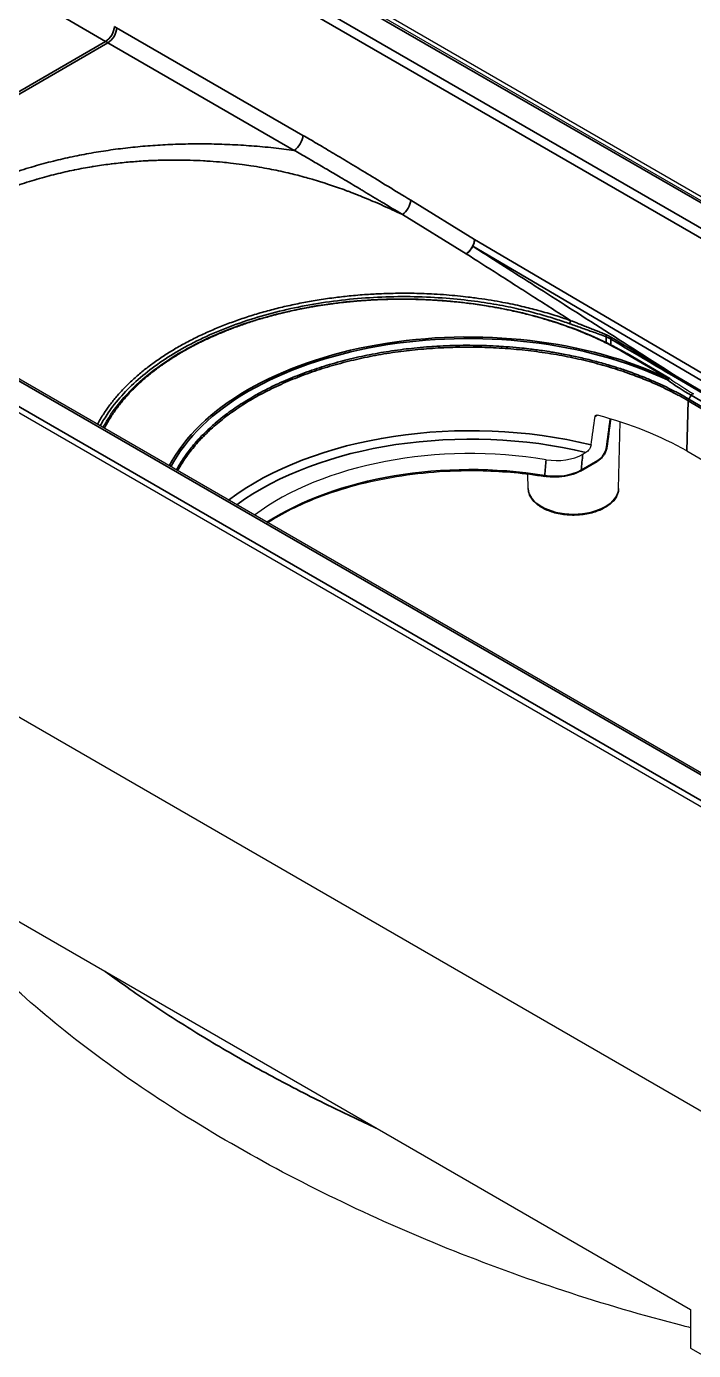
# Model space of a CAD drawing. Header units: millimetres. Extents: x 101 to 3000, y 150 to 4305.
# Drawn here: x 1763.4 to 1803.8, y 1251.6 to 1331.7 of the extents above; entities that cross this region are included whole.
import ezdxf

# ---------------------------------------------------------------- set-up
doc = ezdxf.new("R2010")
doc.units = ezdxf.units.MM
doc.header["$LTSCALE"] = 15
doc.layers.add('_Sichtbarkanten', color=7, linetype='Continuous', lineweight=25)
doc.layers.add('Sichtbar schmal (ISO)', color=7, linetype='Continuous', lineweight=35)

msp = doc.modelspace()

# ---------------------------------------------------------------- linework, layer by layer
at = {"layer": '_Sichtbarkanten'}
for p, q in [((1611.353, 1432.486), (2033.505, 1188.756)), ((1612.041, 1432.355), (2033.123, 1189.243)), ((1536.044, 1420.934), (2013.342, 1145.366)), ((2003.532, 1171.462), (1581.399, 1415.181)), ((2001.144, 1170.78), (1580.062, 1413.892)), ((1802.342, 1310.372), (1799.774, 1311.88)), ((1799.248, 1303.719), (1799.335, 1307.754)), ((1797.266, 1305.902), (1797.083, 1305.796)), ((1803.367, 1305.991), (1817.527, 1297.816)), ((1796.952, 1304.776), (1797.959, 1305.358)), ((1793.784, 1303.719), (1793.765, 1304.595)), ((1745.79, 1287.467), (1803.596, 1254.093)), ((1803.596, 1254.093), (1803.596, 1251.766)), ((1803.596, 1251.766), (1821.362, 1241.509))]:
    msp.add_line(p, q, dxfattribs=at)
msp.add_arc((1802.266, 1310.243), 0.15, 54.93879, 59.56887, dxfattribs=at)
for centre, major_axis, ratio, start_param, end_param in [((742.543, 777.604), (845.11, 1245.788), 0.524834, 5.465776, 5.467197), ((1790.311, 1298.453), (18.464, 0), 0.57735, 0.785398, 1.142974), ((1790.311, 1296.31), (-16.5, 0), 0.57735, 4.432819, 5.627663), ((1795.482, 1306.716), (-2.258, 0.007), 0.575912, 1.295411, 2.360834)]:
    msp.add_ellipse(centre, major_axis=major_axis, ratio=ratio, start_param=start_param, end_param=end_param, dxfattribs=at)
for points, knots in [([(1768.07, 1307.406), (1768.139, 1307.537), (1768.212, 1307.668), (1768.951, 1308.907), (1769.927, 1309.963), (1772.376, 1311.827), (1773.887, 1312.656), (1777.241, 1313.976), (1779.128, 1314.482), (1783.032, 1315.113), (1785.097, 1315.245), (1789.147, 1315.123), (1791.182, 1314.869), (1794.971, 1314.01), (1796.772, 1313.395), (1798.842, 1312.401), (1799.32, 1312.147), (1799.774, 1311.88)], [0.719826, 0.719826, 0.719826, 0.719826, 0.813029, 0.813029, 1.614012, 1.614012, 2.424949, 2.424949, 3.237611, 3.237611, 4.04865, 4.04865, 4.859026, 4.859026, 5.669679, 5.669679, 5.925894, 5.925894, 5.925894, 5.925894]), ([(1797.823, 1308.077), (1797.824, 1308.089), (1797.828, 1308.1), (1797.842, 1308.124), (1797.853, 1308.135), (1797.879, 1308.15), (1797.896, 1308.156), (1797.932, 1308.16), (1797.952, 1308.158), (1797.971, 1308.153), (1797.971, 1308.153), (1797.972, 1308.153)], [0.00197055, 0.00197055, 0.00197055, 0.00197055, 0.0076791, 0.0076791, 0.0153582, 0.0153582, 0.02333262, 0.02333262, 0.03130704, 0.03130704, 0.03156747, 0.03156747, 0.03156747, 0.03156747]), ([(1797.583, 1306.355), (1797.578, 1306.32), (1797.567, 1306.279), (1797.535, 1306.2), (1797.508, 1306.15), (1797.453, 1306.069), (1797.415, 1306.023), (1797.346, 1305.956), (1797.302, 1305.923), (1797.266, 1305.902)], [-0.30703041, -0.30703041, -0.30703041, -0.30703041, -0.29054459, -0.29054459, -0.27133575, -0.27133575, -0.25125977, -0.25125977, -0.23076191, -0.23076191, -0.23076191, -0.23076191]), ([(1798.537, 1306.19), (1798.528, 1306.118), (1798.506, 1306.043), (1798.447, 1305.897), (1798.408, 1305.825), (1798.32, 1305.688), (1798.268, 1305.622), (1798.156, 1305.503), (1798.094, 1305.448), (1798.007, 1305.387), (1797.983, 1305.371), (1797.959, 1305.358)], [0, 0, 0, 0, 0.0332534, 0.0332534, 0.065591, 0.065591, 0.0984492, 0.0984492, 0.132874, 0.132874, 0.1457256, 0.1457256, 0.1457256, 0.1457256]), ([(1778.025, 1301.658), (1778.922, 1302.231), (1779.941, 1302.741), (1782.511, 1303.74), (1784.128, 1304.173), (1787.518, 1304.723), (1789.291, 1304.841), (1792.317, 1304.763), (1793.576, 1304.646), (1794.794, 1304.449)], [6.232826, 6.232826, 6.232826, 6.232826, 6.475912, 6.475912, 6.794462, 6.794462, 7.113268, 7.113268, 7.342355, 7.342355, 7.342355, 7.342355]), ([(1796.952, 1304.776), (1796.774, 1304.673), (1796.565, 1304.588), (1796.123, 1304.466), (1795.884, 1304.426), (1795.406, 1304.394), (1795.161, 1304.401), (1794.882, 1304.435), (1794.838, 1304.442), (1794.794, 1304.449)], [0, 0, 0, 0, 0.0985951, 0.0985951, 0.1950882, 0.1950882, 0.29103, 0.29103, 0.3090772, 0.3090772, 0.3090772, 0.3090772]), ([(1799.248, 1303.719), (1799.245, 1303.551), (1799.198, 1303.383), (1799.025, 1303.061), (1798.893, 1302.908), (1798.555, 1302.628), (1798.344, 1302.503), (1797.866, 1302.3), (1797.599, 1302.222), (1797.04, 1302.121), (1796.748, 1302.097), (1796.166, 1302.104), (1795.876, 1302.136), (1795.326, 1302.251), (1795.066, 1302.336), (1794.602, 1302.551), (1794.398, 1302.682), (1794.07, 1302.982), (1793.945, 1303.15), (1793.816, 1303.456), (1793.787, 1303.587), (1793.784, 1303.719)], [2.368537, 2.368537, 2.368537, 2.368537, 2.65779, 2.65779, 2.965652, 2.965652, 3.292478, 3.292478, 3.621661, 3.621661, 3.949316, 3.949316, 4.276354, 4.276354, 4.604191, 4.604191, 4.933501, 4.933501, 5.258891, 5.258891, 5.485444, 5.485444, 5.485444, 5.485444]), ([(1803.596, 1252.992), (1803.449, 1253.029), (1803.303, 1253.066), (1803.156, 1253.104), (1798.307, 1254.354), (1793.498, 1255.934), (1788.891, 1257.792), (1784.285, 1259.649), (1779.883, 1261.783), (1775.833, 1264.121), (1771.784, 1266.459), (1768.088, 1269), (1764.871, 1271.66), (1761.654, 1274.319), (1758.917, 1277.096), (1756.752, 1279.895), (1756.205, 1280.604), (1755.694, 1281.313), (1755.22, 1282.023)], [0.0950371, 0.0950371, 0.0950371, 0.0950371, 0.1010675, 0.1010675, 0.1010675, 0.3005338, 0.3005338, 0.3005338, 0.5, 0.5, 0.5, 0.6994662, 0.6994662, 0.6994662, 0.8989325, 0.8989325, 0.8989325, 0.9493881, 0.9493881, 0.9493881, 0.9493881])]:
    msp.add_open_spline(points, degree=3, knots=knots, dxfattribs=at)
for points in [[(1770.2, 1310.315), (1770.203, 1310.317), (1770.205, 1310.319), (1770.208, 1310.321)], [(1802.352, 1310.365), (1802.826, 1310.033), (1803.302, 1309.725), (1803.778, 1309.446)], [(1798.777, 1307.927), (1798.697, 1307.348), (1798.617, 1306.769), (1798.537, 1306.19)]]:
    msp.add_open_spline(points, degree=3, dxfattribs=at)
at = {"layer": 'Sichtbar schmal (ISO)'}
for p, q in [((2033.318, 1188.737), (1611.165, 1432.467)), ((2031.708, 1187.518), (1609.575, 1431.237)), ((1609.84, 1431.691), (2031.974, 1187.972)), ((1768.225, 1330.747), (1609.042, 1423.631)), ((2003.345, 1171.443), (1581.211, 1415.162)), ((1579.867, 1414.397), (2002.019, 1170.667)), ((1780.156, 1325.072), (1768.895, 1331.574)), ((1747.934, 1319.031), (1768.225, 1330.747)), ((1748.073, 1318.951), (1768.364, 1330.666)), ((1779.626, 1324.164), (1768.364, 1330.666)), ((1790.534, 1318.775), (1786.677, 1321.147)), ((1790.037, 1317.909), (1786.18, 1320.281)), ((1820.417, 1300.734), (1790.429, 1318.368)), ((1820.518, 1301.142), (1790.534, 1318.775)), ((1798.494, 1312.892), (1798.489, 1312.569)), ((1798.775, 1312.755), (1798.771, 1312.429)), ((1802.266, 1310.365), (1799.699, 1311.873)), ((1820.172, 1300.167), (1803.049, 1310.223)), ((1820.193, 1300.249), (1803.07, 1310.304)), ((1803.367, 1305.991), (1803.458, 1309.027)), ((1819.735, 1299.459), (1803.458, 1309.027)), ((1803.629, 1309.362), (1803.49, 1309.129)), ((1819.768, 1299.562), (1803.49, 1309.129)), ((1819.91, 1299.803), (1803.629, 1309.362)), ((1797.959, 1308.156), (1797.823, 1308.077)), ((1796.983, 1304.835), (1797.99, 1305.416))]:
    msp.add_line(p, q, dxfattribs=at)
for centre, major_axis, ratio, start_param, end_param in [((1768.228, 1331.357), (0.378, 0.648), 0.574372, 3.929636, 5.482984), ((1768.364, 1331.278), (0.375, 0.65), 0.57735, 3.926992, 5.480334), ((1769.406, 1365.203), (-17.733, 35.684), 0.585277, 2.413998, 2.418965), ((1768.364, 1361.285), (-18.75, 32.476), 0.57735, 2.350959, 2.356194), ((1779.626, 1324.776), (0.375, 0.65), 0.57735, 3.926991, 5.480334), ((1786.146, 1320.852), (0.393, 0.639), 0.55888, 4.038057, 5.496129), ((1790.003, 1318.479), (0.393, 0.639), 0.55888, 4.037901, 5.496128), ((1790.003, 1318.479), (-0.404, -0.632), 0.567889, 0.905698, 1.752685), ((1790.003, 1318.479), (0.38, 0.646), 0.572153, 4.873491, 5.484932), ((1790.31, 1301.793), (19.042, -0.145), 0.582366, 0.896391, 2.852787), ((1786.309, 1303.564), (-20.034, 0.152), 0.582329, 5.215995, 5.216644), ((1796.367, 1313.754), (-0.051, -0.141), 0.416896, 3.928616, 5.390149), ((1790.309, 1301.759), (18.938, -0.145), 0.58238, 0.896378, 2.853201), ((1798.588, 1312.957), (-0.055, -0.14), 0.555153, 4.561937, 5.39987), ((1798.881, 1312.814), (-0.077, -0.129), 0.567728, 4.694265, 5.48847), ((1783.742, 1322.388), (-25.41, 15.556), 0.015382, 2.213229, 2.443185), ((1780.76, 1324.406), (-28.612, 17.679), 0.012912, 2.261379, 2.473002), ((1799.698, 1311.751), (0.076, 0.129), 0.57229, 0.000001, 0.789724), ((1802.266, 1310.243), (0.086, 0.123), 0.509929, 6.283147, 7.878789), ((1802.266, 1310.243), (0.064, 0.136), 0.507599, 0.742201, 1.509682), ((1801.256, 1329.338), (11.116, -21.141), 0.487829, 5.522704, 5.617498), ((1802.266, 1310.243), (0.076, 0.129), 0.57229, 0, 0.789725), ((1803.155, 1310.282), (-0.076, -0.129), 0.572217, 4.873156, 5.484595), ((1803.702, 1309.317), (0.076, 0.129), 0.572499, 6.283135, 7.840696), ((1786.31, 1303.561), (19.697, -0.15), 0.582366, 2.62738, 2.627601), ((1803.563, 1309.084), (0.075, 0.13), 0.573981, 1.554727, 2.322739), ((1790.311, 1296.605), (-18.385, 0), 0.57735, 4.305735, 5.634125), ((629.495, 718.183), (936.144, 1379.984), 0.524834, 5.467451, 5.468792), ((1790.311, 1296.31), (-18.01, 0), 0.57735, 4.315929, 5.616717), ((1790.311, 1295.328), (16.521, 0), 0.57735, 1.297024, 2.412778), ((153.675, 473.72), (1305.45, 1820.296), 0.553427, 5.528311, 5.528849), ((371.071, 524.982), (1135.402, 1673.712), 0.524834, 5.50886, 5.509462), ((1797.884, 1305.487), (0.075, -0.13), 0.57735, 0, 0.698132), ((1798.039, 1305.894), (-0.381, -0.511), 0.506793, 0.86671, 2.397666), ((1798.389, 1306.21), (0.149, -0.021), 0.583356, 5.580624, 6.283185), ((1795.383, 1305.765), (-2.257, 0.021), 0.578336, 1.304747, 2.364279), ((1796.877, 1304.906), (0.075, -0.13), 0.57735, 6.28318, 6.981317), ((1794.818, 1304.597), (-0.024, -0.148), 0.220752, 5.363323, 6.283187), ((1796.516, 1303.739), (2.733, 0), 0.57735, 3.153936, 6.270842)]:
    msp.add_ellipse(centre, major_axis=major_axis, ratio=ratio, start_param=start_param, end_param=end_param, dxfattribs=at)
for points in [[(1786.677, 1321.147), (1786.197, 1321.442), (1785.281, 1322.004), (1784.037, 1322.763), (1782.914, 1323.443), (1781.897, 1324.052), (1780.979, 1324.594), (1780.421, 1324.919), (1780.156, 1325.072)], [(1803.07, 1310.304), (1801.293, 1311.437), (1797.989, 1313.545), (1793.879, 1316.167), (1791.507, 1317.681), (1790.429, 1318.368)]]:
    msp.add_open_spline(points, degree=3, dxfattribs=at)
for points, knots in [([(1753.216, 1315.982), (1753.314, 1316.157), (1753.569, 1316.582), (1754.088, 1317.312), (1754.855, 1318.198), (1755.841, 1319.129), (1757.027, 1320.046), (1758.356, 1320.895), (1759.757, 1321.638), (1761.155, 1322.26), (1762.496, 1322.763), (1763.751, 1323.165), (1764.932, 1323.489), (1766.073, 1323.756), (1767.216, 1323.982), (1768.383, 1324.172), (1769.573, 1324.325), (1770.774, 1324.439), (1771.984, 1324.516), (1773.21, 1324.556), (1774.462, 1324.558), (1775.74, 1324.521), (1777.047, 1324.442), (1778.394, 1324.319), (1779.221, 1324.218), (1779.626, 1324.164)], [0.311186, 0.311186, 0.311186, 0.311186, 0.3333333, 0.3636364, 0.3939394, 0.4242424, 0.4545455, 0.4848485, 0.5151515, 0.5454545, 0.5757576, 0.6060606, 0.6363636, 0.6666667, 0.6969697, 0.7272727, 0.7575758, 0.7878788, 0.8181818, 0.8484848, 0.8787879, 0.9090909, 0.9393939, 0.969697, 1, 1, 1, 1]), ([(1786.18, 1320.281), (1785.734, 1320.552), (1785.307, 1320.81), (1784.898, 1321.057), (1784.865, 1321.077), (1784.831, 1321.097), (1784.798, 1321.117), (1784.429, 1321.34), (1784.075, 1321.553), (1783.735, 1321.756), (1783.672, 1321.795), (1783.608, 1321.833), (1783.545, 1321.87), (1783.246, 1322.049), (1782.958, 1322.221), (1782.681, 1322.386), (1782.591, 1322.439), (1782.502, 1322.492), (1782.414, 1322.544), (1782.145, 1322.704), (1781.886, 1322.856), (1781.636, 1323.002), (1781.553, 1323.051), (1781.471, 1323.099), (1781.391, 1323.147), (1781.115, 1323.307), (1780.852, 1323.46), (1780.599, 1323.607), (1780.554, 1323.633), (1780.51, 1323.658), (1780.465, 1323.684), (1780.171, 1323.853), (1779.891, 1324.014), (1779.626, 1324.164)], [0, 0, 0, 0, 0.1540501, 0.1540501, 0.1540501, 0.1666667, 0.1666667, 0.1666667, 0.3069509, 0.3069509, 0.3069509, 0.3333333, 0.3333333, 0.3333333, 0.4590457, 0.4590457, 0.4590457, 0.5, 0.5, 0.5, 0.6250424, 0.6250424, 0.6250424, 0.6666667, 0.6666667, 0.6666667, 0.8081362, 0.8081362, 0.8081362, 0.8333333, 0.8333333, 0.8333333, 1, 1, 1, 1]), ([(1754.321, 1315.344), (1754.337, 1315.38), (1754.353, 1315.417), (1754.37, 1315.454), (1754.424, 1315.574), (1754.482, 1315.697), (1754.547, 1315.822), (1754.6, 1315.926), (1754.657, 1316.031), (1754.719, 1316.139), (1754.799, 1316.279), (1754.887, 1316.423), (1754.985, 1316.572), (1755.053, 1316.676), (1755.126, 1316.782), (1755.203, 1316.89), (1755.323, 1317.056), (1755.455, 1317.228), (1755.6, 1317.404), (1755.684, 1317.505), (1755.773, 1317.609), (1755.867, 1317.713), (1756.04, 1317.906), (1756.229, 1318.103), (1756.434, 1318.301), (1756.531, 1318.394), (1756.631, 1318.488), (1756.734, 1318.581), (1756.969, 1318.793), (1757.221, 1319.004), (1757.488, 1319.211), (1757.589, 1319.289), (1757.692, 1319.367), (1757.797, 1319.444), (1758.091, 1319.66), (1758.402, 1319.871), (1758.722, 1320.072), (1758.817, 1320.132), (1758.912, 1320.191), (1759.009, 1320.249), (1759.354, 1320.457), (1759.708, 1320.653), (1760.065, 1320.838), (1760.145, 1320.879), (1760.225, 1320.919), (1760.306, 1320.959), (1760.684, 1321.148), (1761.064, 1321.322), (1761.439, 1321.481), (1761.499, 1321.507), (1761.559, 1321.532), (1761.619, 1321.557), (1762.013, 1321.72), (1762.4, 1321.868), (1762.777, 1322.001), (1762.816, 1322.015), (1762.854, 1322.028), (1762.892, 1322.041), (1763.286, 1322.178), (1763.668, 1322.3), (1764.039, 1322.409), (1764.057, 1322.415), (1764.076, 1322.42), (1764.095, 1322.426), (1764.481, 1322.539), (1764.856, 1322.639), (1765.223, 1322.729), (1765.593, 1322.82), (1765.955, 1322.9), (1766.316, 1322.974), (1766.33, 1322.977), (1766.344, 1322.98), (1766.359, 1322.983), (1766.704, 1323.053), (1767.048, 1323.116), (1767.395, 1323.173), (1767.426, 1323.178), (1767.456, 1323.183), (1767.487, 1323.188), (1767.818, 1323.241), (1768.152, 1323.29), (1768.489, 1323.333), (1768.537, 1323.339), (1768.585, 1323.345), (1768.633, 1323.351), (1768.954, 1323.39), (1769.277, 1323.424), (1769.601, 1323.454), (1769.667, 1323.46), (1769.733, 1323.465), (1769.799, 1323.471), (1770.106, 1323.497), (1770.415, 1323.518), (1770.724, 1323.535), (1770.807, 1323.539), (1770.89, 1323.544), (1770.973, 1323.547), (1771.265, 1323.561), (1771.558, 1323.57), (1771.851, 1323.576), (1771.951, 1323.577), (1772.052, 1323.579), (1772.152, 1323.58), (1772.43, 1323.582), (1772.708, 1323.581), (1772.987, 1323.575), (1773.106, 1323.573), (1773.224, 1323.57), (1773.343, 1323.567), (1773.606, 1323.559), (1773.871, 1323.548), (1774.138, 1323.533), (1774.275, 1323.525), (1774.413, 1323.517), (1774.551, 1323.507), (1774.801, 1323.49), (1775.052, 1323.469), (1775.304, 1323.445), (1775.461, 1323.431), (1775.618, 1323.415), (1775.776, 1323.397), (1776.012, 1323.371), (1776.249, 1323.342), (1776.488, 1323.31), (1776.663, 1323.286), (1776.839, 1323.261), (1777.015, 1323.234), (1777.238, 1323.2), (1777.461, 1323.163), (1777.682, 1323.124), (1777.877, 1323.09), (1778.07, 1323.053), (1778.259, 1323.016), (1778.453, 1322.977), (1778.644, 1322.938), (1778.828, 1322.897), (1779.024, 1322.854), (1779.213, 1322.811), (1779.395, 1322.767), (1779.55, 1322.73), (1779.698, 1322.693), (1779.842, 1322.655), (1780.024, 1322.609), (1780.198, 1322.562), (1780.365, 1322.515), (1780.487, 1322.482), (1780.605, 1322.448), (1780.72, 1322.414), (1780.892, 1322.364), (1781.059, 1322.314), (1781.222, 1322.263), (1781.32, 1322.233), (1781.416, 1322.202), (1781.512, 1322.172), (1781.681, 1322.117), (1781.848, 1322.062), (1782.01, 1322.006), (1782.091, 1321.979), (1782.17, 1321.951), (1782.249, 1321.924), (1782.419, 1321.864), (1782.587, 1321.804), (1782.751, 1321.743), (1782.817, 1321.719), (1782.882, 1321.695), (1782.946, 1321.671), (1783.119, 1321.606), (1783.289, 1321.54), (1783.458, 1321.474), (1783.511, 1321.453), (1783.564, 1321.432), (1783.616, 1321.411), (1783.794, 1321.34), (1783.969, 1321.268), (1784.144, 1321.195), (1784.186, 1321.177), (1784.229, 1321.159), (1784.271, 1321.141), (1784.455, 1321.064), (1784.639, 1320.985), (1784.821, 1320.905), (1784.853, 1320.891), (1784.884, 1320.877), (1784.916, 1320.863), (1785.108, 1320.778), (1785.297, 1320.693), (1785.486, 1320.606), (1785.508, 1320.596), (1785.529, 1320.586), (1785.551, 1320.576), (1785.749, 1320.485), (1785.947, 1320.392), (1786.144, 1320.298), (1786.156, 1320.293), (1786.168, 1320.287), (1786.18, 1320.281)], [0.362181, 0.362181, 0.362181, 0.362181, 0.3653846, 0.3653846, 0.3653846, 0.3759015, 0.3759015, 0.3759015, 0.3846154, 0.3846154, 0.3846154, 0.3959323, 0.3959323, 0.3959323, 0.4038462, 0.4038462, 0.4038462, 0.4160173, 0.4160173, 0.4160173, 0.4230769, 0.4230769, 0.4230769, 0.4361428, 0.4361428, 0.4361428, 0.4423077, 0.4423077, 0.4423077, 0.4562642, 0.4562642, 0.4562642, 0.4615385, 0.4615385, 0.4615385, 0.4763755, 0.4763755, 0.4763755, 0.4807692, 0.4807692, 0.4807692, 0.4964795, 0.4964795, 0.4964795, 0.5, 0.5, 0.5, 0.5165819, 0.5165819, 0.5165819, 0.5192308, 0.5192308, 0.5192308, 0.5366847, 0.5366847, 0.5366847, 0.5384615, 0.5384615, 0.5384615, 0.5567716, 0.5567716, 0.5567716, 0.5576923, 0.5576923, 0.5576923, 0.5768472, 0.5768472, 0.5768472, 0.5961538, 0.5961538, 0.5961538, 0.5969177, 0.5969177, 0.5969177, 0.6153846, 0.6153846, 0.6153846, 0.6170046, 0.6170046, 0.6170046, 0.6346154, 0.6346154, 0.6346154, 0.6371231, 0.6371231, 0.6371231, 0.6538462, 0.6538462, 0.6538462, 0.6572362, 0.6572362, 0.6572362, 0.6730769, 0.6730769, 0.6730769, 0.6773304, 0.6773304, 0.6773304, 0.6923077, 0.6923077, 0.6923077, 0.6974199, 0.6974199, 0.6974199, 0.7115385, 0.7115385, 0.7115385, 0.7175059, 0.7175059, 0.7175059, 0.7307692, 0.7307692, 0.7307692, 0.7376106, 0.7376106, 0.7376106, 0.75, 0.75, 0.75, 0.7577045, 0.7577045, 0.7577045, 0.7692308, 0.7692308, 0.7692308, 0.7776996, 0.7776996, 0.7776996, 0.7884615, 0.7884615, 0.7884615, 0.7979393, 0.7979393, 0.7979393, 0.8076923, 0.8076923, 0.8076923, 0.8181086, 0.8181086, 0.8181086, 0.8269231, 0.8269231, 0.8269231, 0.8380823, 0.8380823, 0.8380823, 0.8461538, 0.8461538, 0.8461538, 0.858153, 0.858153, 0.858153, 0.8653846, 0.8653846, 0.8653846, 0.8782757, 0.8782757, 0.8782757, 0.8846154, 0.8846154, 0.8846154, 0.8983804, 0.8983804, 0.8983804, 0.9038462, 0.9038462, 0.9038462, 0.918469, 0.918469, 0.918469, 0.9230769, 0.9230769, 0.9230769, 0.9385503, 0.9385503, 0.9385503, 0.9423077, 0.9423077, 0.9423077, 0.9586604, 0.9586604, 0.9586604, 0.9615385, 0.9615385, 0.9615385, 0.9787999, 0.9787999, 0.9787999, 0.9807692, 0.9807692, 0.9807692, 0.9988841, 0.9988841, 0.9988841, 1, 1, 1, 1]), ([(1796.361, 1313.868), (1795.564, 1314.377), (1794.798, 1314.866), (1794.066, 1315.334), (1793.737, 1315.545), (1793.414, 1315.751), (1793.097, 1315.953), (1792.711, 1316.2), (1792.334, 1316.441), (1791.965, 1316.677), (1791.294, 1317.106), (1790.651, 1317.517), (1790.037, 1317.909)], [0, 0, 0, 0, 0.333333, 0.333333, 0.333333, 0.483465, 0.483465, 0.483465, 0.666667, 0.666667, 0.666667, 1, 1, 1, 1]), ([(1796.361, 1313.868), (1796.103, 1313.961), (1795.822, 1314.057), (1795.519, 1314.154), (1795.215, 1314.251), (1794.889, 1314.349), (1794.538, 1314.446), (1794.486, 1314.461), (1794.433, 1314.475), (1794.38, 1314.49), (1794.075, 1314.572), (1793.75, 1314.654), (1793.404, 1314.734), (1793.043, 1314.818), (1792.659, 1314.9), (1792.246, 1314.977), (1792.195, 1314.987), (1792.143, 1314.997), (1792.09, 1315.006), (1791.618, 1315.093), (1791.111, 1315.174), (1790.57, 1315.246), (1790.435, 1315.264), (1790.298, 1315.281), (1790.158, 1315.298), (1789.739, 1315.348), (1789.299, 1315.392), (1788.834, 1315.428), (1788.591, 1315.447), (1788.342, 1315.463), (1788.089, 1315.477), (1787.696, 1315.499), (1787.293, 1315.514), (1786.89, 1315.522), (1786.605, 1315.527), (1786.32, 1315.529), (1786.036, 1315.527), (1785.66, 1315.524), (1785.285, 1315.515), (1784.911, 1315.5), (1784.611, 1315.488), (1784.311, 1315.472), (1784.012, 1315.451), (1783.657, 1315.427), (1783.303, 1315.397), (1782.949, 1315.362), (1782.642, 1315.331), (1782.335, 1315.295), (1782.03, 1315.256), (1781.689, 1315.212), (1781.35, 1315.162), (1781.015, 1315.108), (1780.708, 1315.058), (1780.404, 1315.003), (1780.103, 1314.945), (1779.779, 1314.882), (1779.459, 1314.814), (1779.141, 1314.742), (1778.841, 1314.673), (1778.544, 1314.6), (1778.25, 1314.523), (1777.944, 1314.443), (1777.642, 1314.358), (1777.344, 1314.268), (1777.054, 1314.181), (1776.768, 1314.09), (1776.487, 1313.995), (1776.199, 1313.897), (1775.915, 1313.796), (1775.636, 1313.69), (1775.362, 1313.586), (1775.093, 1313.478), (1774.829, 1313.366), (1774.559, 1313.252), (1774.295, 1313.135), (1774.037, 1313.013), (1773.783, 1312.894), (1773.535, 1312.771), (1773.292, 1312.644), (1773.045, 1312.516), (1772.804, 1312.384), (1772.57, 1312.248), (1772.338, 1312.114), (1772.111, 1311.976), (1771.891, 1311.836), (1771.67, 1311.694), (1771.454, 1311.549), (1771.245, 1311.4), (1771.037, 1311.253), (1770.836, 1311.102), (1770.641, 1310.948), (1770.445, 1310.794), (1770.256, 1310.637), (1770.074, 1310.477), (1769.893, 1310.317), (1769.718, 1310.155), (1769.551, 1309.991), (1769.384, 1309.826), (1769.225, 1309.659), (1769.072, 1309.49), (1768.919, 1309.319), (1768.773, 1309.147), (1768.636, 1308.972), (1768.5, 1308.8), (1768.372, 1308.627), (1768.252, 1308.451), (1768.127, 1308.27), (1768.011, 1308.087), (1767.903, 1307.901), (1767.845, 1307.801), (1767.789, 1307.701), (1767.735, 1307.599)], [0, 0, 0, 0, 0.0333333, 0.0333333, 0.0333333, 0.0666667, 0.0666667, 0.0666667, 0.0716114, 0.0716114, 0.0716114, 0.1, 0.1, 0.1, 0.1296221, 0.1296221, 0.1296221, 0.1333333, 0.1333333, 0.1333333, 0.1666667, 0.1666667, 0.1666667, 0.1749746, 0.1749746, 0.1749746, 0.2, 0.2, 0.2, 0.2130561, 0.2130561, 0.2130561, 0.2333333, 0.2333333, 0.2333333, 0.2476981, 0.2476981, 0.2476981, 0.2666667, 0.2666667, 0.2666667, 0.2819016, 0.2819016, 0.2819016, 0.3, 0.3, 0.3, 0.3157538, 0.3157538, 0.3157538, 0.3333333, 0.3333333, 0.3333333, 0.349394, 0.349394, 0.349394, 0.3666667, 0.3666667, 0.3666667, 0.3830033, 0.3830033, 0.3830033, 0.4, 0.4, 0.4, 0.4164868, 0.4164868, 0.4164868, 0.4333333, 0.4333333, 0.4333333, 0.4498342, 0.4498342, 0.4498342, 0.4666667, 0.4666667, 0.4666667, 0.4831905, 0.4831905, 0.4831905, 0.5, 0.5, 0.5, 0.51661, 0.51661, 0.51661, 0.5333333, 0.5333333, 0.5333333, 0.5499662, 0.5499662, 0.5499662, 0.5666667, 0.5666667, 0.5666667, 0.5833173, 0.5833173, 0.5833173, 0.6, 0.6, 0.6, 0.616806, 0.616806, 0.616806, 0.6333333, 0.6333333, 0.6333333, 0.6504177, 0.6504177, 0.6504177, 0.6596625, 0.6596625, 0.6596625, 0.6596625]), ([(1796.289, 1313.682), (1796.032, 1313.774), (1795.475, 1313.964), (1794.503, 1314.255), (1793.382, 1314.542), (1792.083, 1314.814), (1790.572, 1315.056), (1788.858, 1315.241), (1786.885, 1315.339), (1784.919, 1315.316), (1782.971, 1315.179), (1781.043, 1314.925), (1779.182, 1314.562), (1777.396, 1314.091), (1775.698, 1313.516), (1774.106, 1312.842), (1772.649, 1312.082), (1771.333, 1311.24), (1770.167, 1310.32), (1769.171, 1309.339), (1768.425, 1308.396), (1768.045, 1307.773), (1767.9, 1307.504)], [0, 0, 0, 0, 0.0333333, 0.0666667, 0.1, 0.1333333, 0.1666667, 0.2, 0.2333333, 0.2666667, 0.3, 0.3333333, 0.3666667, 0.4, 0.4333333, 0.4666667, 0.5, 0.5333333, 0.5666667, 0.6, 0.6333333, 0.6581402, 0.6581402, 0.6581402, 0.6581402]), ([(1799.699, 1311.873), (1799.518, 1311.979), (1799.342, 1312.078), (1799.171, 1312.171), (1799.16, 1312.177), (1799.149, 1312.183), (1799.138, 1312.189), (1798.982, 1312.274), (1798.83, 1312.353), (1798.685, 1312.426), (1798.663, 1312.438), (1798.64, 1312.449), (1798.618, 1312.46), (1798.485, 1312.527), (1798.359, 1312.589), (1798.236, 1312.648), (1798.206, 1312.662), (1798.177, 1312.676), (1798.148, 1312.689), (1798.031, 1312.745), (1797.917, 1312.797), (1797.803, 1312.848), (1797.771, 1312.863), (1797.739, 1312.877), (1797.707, 1312.891), (1797.594, 1312.942), (1797.48, 1312.991), (1797.364, 1313.04), (1797.332, 1313.054), (1797.299, 1313.067), (1797.267, 1313.081), (1797.146, 1313.131), (1797.023, 1313.182), (1796.895, 1313.233), (1796.864, 1313.245), (1796.833, 1313.257), (1796.801, 1313.27), (1796.666, 1313.323), (1796.526, 1313.377), (1796.379, 1313.431), (1796.35, 1313.442), (1796.322, 1313.452), (1796.293, 1313.463), (1796.137, 1313.52), (1795.972, 1313.578), (1795.798, 1313.638), (1795.774, 1313.646), (1795.75, 1313.654), (1795.725, 1313.663), (1795.542, 1313.725), (1795.35, 1313.788), (1795.146, 1313.851), (1795.127, 1313.857), (1795.107, 1313.863), (1795.088, 1313.869), (1794.878, 1313.934), (1794.658, 1314), (1794.429, 1314.064), (1794.412, 1314.069), (1794.394, 1314.074), (1794.377, 1314.078), (1794.149, 1314.142), (1793.913, 1314.205), (1793.675, 1314.265), (1793.655, 1314.269), (1793.635, 1314.274), (1793.615, 1314.279), (1793.384, 1314.337), (1793.15, 1314.392), (1792.919, 1314.443), (1792.892, 1314.449), (1792.866, 1314.455), (1792.839, 1314.461), (1792.619, 1314.509), (1792.402, 1314.554), (1792.189, 1314.595), (1792.153, 1314.602), (1792.117, 1314.609), (1792.081, 1314.616), (1791.881, 1314.655), (1791.686, 1314.69), (1791.496, 1314.722), (1791.452, 1314.73), (1791.408, 1314.737), (1791.364, 1314.745), (1791.185, 1314.774), (1791.01, 1314.802), (1790.838, 1314.827), (1790.787, 1314.835), (1790.737, 1314.842), (1790.687, 1314.849), (1790.528, 1314.872), (1790.372, 1314.893), (1790.221, 1314.913), (1790.162, 1314.92), (1790.104, 1314.927), (1790.046, 1314.934), (1789.913, 1314.951), (1789.784, 1314.966), (1789.659, 1314.979), (1789.592, 1314.987), (1789.525, 1314.994), (1789.461, 1315), (1789.357, 1315.011), (1789.257, 1315.021), (1789.161, 1315.03), (1789.088, 1315.037), (1789.017, 1315.043), (1788.948, 1315.049), (1788.868, 1315.056), (1788.791, 1315.062), (1788.717, 1315.068), (1788.642, 1315.074), (1788.57, 1315.08), (1788.499, 1315.085), (1788.434, 1315.09), (1788.37, 1315.094), (1788.307, 1315.098), (1788.233, 1315.103), (1788.161, 1315.108), (1788.089, 1315.112), (1788.029, 1315.116), (1787.969, 1315.119), (1787.91, 1315.122), (1787.836, 1315.126), (1787.764, 1315.13), (1787.69, 1315.134), (1787.631, 1315.137), (1787.571, 1315.139), (1787.511, 1315.142), (1787.437, 1315.145), (1787.362, 1315.148), (1787.287, 1315.15), (1787.228, 1315.152), (1787.17, 1315.154), (1787.111, 1315.156), (1787.035, 1315.158), (1786.959, 1315.16), (1786.883, 1315.162), (1786.825, 1315.163), (1786.768, 1315.165), (1786.711, 1315.166), (1786.634, 1315.167), (1786.557, 1315.168), (1786.479, 1315.169), (1786.423, 1315.169), (1786.367, 1315.17), (1786.311, 1315.17), (1786.233, 1315.17), (1786.154, 1315.171), (1786.076, 1315.17), (1786.021, 1315.17), (1785.966, 1315.17), (1785.911, 1315.17), (1785.831, 1315.169), (1785.752, 1315.168), (1785.672, 1315.167), (1785.618, 1315.166), (1785.565, 1315.165), (1785.511, 1315.164), (1785.43, 1315.163), (1785.349, 1315.161), (1785.269, 1315.159), (1785.216, 1315.157), (1785.164, 1315.156), (1785.111, 1315.154), (1785.03, 1315.151), (1784.948, 1315.148), (1784.866, 1315.145), (1784.815, 1315.143), (1784.764, 1315.141), (1784.713, 1315.139), (1784.63, 1315.135), (1784.547, 1315.131), (1784.464, 1315.127), (1784.414, 1315.124), (1784.364, 1315.121), (1784.314, 1315.119), (1784.231, 1315.114), (1784.147, 1315.109), (1784.063, 1315.103), (1784.014, 1315.1), (1783.965, 1315.097), (1783.917, 1315.094), (1783.832, 1315.088), (1783.747, 1315.081), (1783.662, 1315.075), (1783.615, 1315.071), (1783.568, 1315.068), (1783.521, 1315.064), (1783.435, 1315.057), (1783.35, 1315.049), (1783.264, 1315.042), (1783.218, 1315.037), (1783.171, 1315.033), (1783.125, 1315.029), (1783.039, 1315.021), (1782.953, 1315.012), (1782.866, 1315.003), (1782.816, 1314.998), (1782.766, 1314.993), (1782.715, 1314.987), (1782.629, 1314.978), (1782.542, 1314.968), (1782.452, 1314.958), (1782.394, 1314.951), (1782.334, 1314.944), (1782.273, 1314.937), (1782.186, 1314.926), (1782.097, 1314.915), (1782.005, 1314.903), (1781.932, 1314.893), (1781.858, 1314.883), (1781.781, 1314.873), (1781.693, 1314.861), (1781.601, 1314.847), (1781.507, 1314.833), (1781.415, 1314.82), (1781.321, 1314.806), (1781.223, 1314.79), (1781.132, 1314.776), (1781.038, 1314.761), (1780.941, 1314.744), (1780.827, 1314.725), (1780.709, 1314.705), (1780.586, 1314.683), (1780.49, 1314.666), (1780.392, 1314.647), (1780.29, 1314.628), (1780.156, 1314.603), (1780.017, 1314.575), (1779.876, 1314.546), (1779.773, 1314.525), (1779.668, 1314.503), (1779.563, 1314.48), (1779.422, 1314.449), (1779.279, 1314.417), (1779.137, 1314.384), (1779.031, 1314.359), (1778.924, 1314.334), (1778.819, 1314.308), (1778.681, 1314.274), (1778.544, 1314.239), (1778.408, 1314.204), (1778.302, 1314.176), (1778.196, 1314.147), (1778.091, 1314.118), (1777.957, 1314.081), (1777.824, 1314.044), (1777.692, 1314.005), (1777.585, 1313.974), (1777.48, 1313.942), (1777.374, 1313.91), (1777.247, 1313.871), (1777.12, 1313.831), (1776.994, 1313.79), (1776.886, 1313.755), (1776.78, 1313.72), (1776.675, 1313.684), (1776.557, 1313.644), (1776.442, 1313.604), (1776.328, 1313.563), (1776.22, 1313.525), (1776.114, 1313.486), (1776.009, 1313.447), (1775.903, 1313.408), (1775.799, 1313.368), (1775.696, 1313.328), (1775.59, 1313.286), (1775.485, 1313.245), (1775.381, 1313.203), (1775.285, 1313.163), (1775.189, 1313.124), (1775.094, 1313.084), (1774.989, 1313.039), (1774.886, 1312.994), (1774.783, 1312.949), (1774.696, 1312.91), (1774.61, 1312.872), (1774.524, 1312.833), (1774.42, 1312.785), (1774.317, 1312.737), (1774.217, 1312.689), (1774.14, 1312.652), (1774.064, 1312.615), (1773.99, 1312.578), (1773.887, 1312.528), (1773.787, 1312.477), (1773.688, 1312.426), (1773.621, 1312.391), (1773.555, 1312.357), (1773.489, 1312.322), (1773.389, 1312.269), (1773.292, 1312.216), (1773.195, 1312.163), (1773.135, 1312.129), (1773.075, 1312.095), (1773.015, 1312.061), (1772.918, 1312.006), (1772.823, 1311.951), (1772.728, 1311.895), (1772.671, 1311.861), (1772.615, 1311.826), (1772.558, 1311.792), (1772.464, 1311.735), (1772.371, 1311.677), (1772.279, 1311.618), (1772.222, 1311.582), (1772.166, 1311.545), (1772.11, 1311.508), (1772.018, 1311.448), (1771.927, 1311.387), (1771.836, 1311.325), (1771.779, 1311.286), (1771.721, 1311.246), (1771.664, 1311.205), (1771.575, 1311.142), (1771.485, 1311.078), (1771.396, 1311.012), (1771.339, 1310.969), (1771.281, 1310.926), (1771.224, 1310.882), (1771.137, 1310.816), (1771.05, 1310.748), (1770.964, 1310.679), (1770.907, 1310.633), (1770.85, 1310.587), (1770.794, 1310.541), (1770.709, 1310.471), (1770.626, 1310.4), (1770.543, 1310.328), (1770.486, 1310.279), (1770.43, 1310.229), (1770.375, 1310.179), (1770.294, 1310.106), (1770.213, 1310.031), (1770.134, 1309.955), (1770.078, 1309.903), (1770.023, 1309.849), (1769.969, 1309.795), (1769.891, 1309.718), (1769.814, 1309.64), (1769.739, 1309.561), (1769.686, 1309.505), (1769.633, 1309.449), (1769.581, 1309.392), (1769.508, 1309.312), (1769.435, 1309.23), (1769.365, 1309.148), (1769.315, 1309.09), (1769.266, 1309.032), (1769.218, 1308.973), (1769.149, 1308.89), (1769.082, 1308.805), (1769.016, 1308.719), (1768.97, 1308.66), (1768.925, 1308.6), (1768.881, 1308.539), (1768.817, 1308.452), (1768.755, 1308.363), (1768.695, 1308.275), (1768.657, 1308.219), (1768.619, 1308.163), (1768.583, 1308.107), (1768.523, 1308.013), (1768.465, 1307.92), (1768.412, 1307.83), (1768.387, 1307.788), (1768.363, 1307.747), (1768.34, 1307.707), (1768.284, 1307.609), (1768.233, 1307.515), (1768.186, 1307.426), (1768.175, 1307.404), (1768.163, 1307.381), (1768.152, 1307.359)], [0, 0, 0, 0, 0.0094799, 0.0094799, 0.0094799, 0.010101, 0.010101, 0.010101, 0.0188383, 0.0188383, 0.0188383, 0.020202, 0.020202, 0.020202, 0.0283481, 0.0283481, 0.0283481, 0.030303, 0.030303, 0.030303, 0.0381788, 0.0381788, 0.0381788, 0.040404, 0.040404, 0.040404, 0.0483128, 0.0483128, 0.0483128, 0.0505051, 0.0505051, 0.0505051, 0.0586331, 0.0586331, 0.0586331, 0.0606061, 0.0606061, 0.0606061, 0.0690847, 0.0690847, 0.0690847, 0.0707071, 0.0707071, 0.0707071, 0.0795686, 0.0795686, 0.0795686, 0.0808081, 0.0808081, 0.0808081, 0.0900291, 0.0900291, 0.0900291, 0.0909091, 0.0909091, 0.0909091, 0.1003077, 0.1003077, 0.1003077, 0.1010101, 0.1010101, 0.1010101, 0.1103385, 0.1103385, 0.1103385, 0.1111111, 0.1111111, 0.1111111, 0.1201683, 0.1201683, 0.1201683, 0.1212121, 0.1212121, 0.1212121, 0.1298428, 0.1298428, 0.1298428, 0.1313131, 0.1313131, 0.1313131, 0.139512, 0.139512, 0.139512, 0.1414141, 0.1414141, 0.1414141, 0.1492049, 0.1492049, 0.1492049, 0.1515152, 0.1515152, 0.1515152, 0.1587897, 0.1587897, 0.1587897, 0.1616162, 0.1616162, 0.1616162, 0.1681673, 0.1681673, 0.1681673, 0.1717172, 0.1717172, 0.1717172, 0.1774579, 0.1774579, 0.1774579, 0.1818182, 0.1818182, 0.1818182, 0.1868828, 0.1868828, 0.1868828, 0.1919192, 0.1919192, 0.1919192, 0.1965833, 0.1965833, 0.1965833, 0.2020202, 0.2020202, 0.2020202, 0.2065594, 0.2065594, 0.2065594, 0.2121212, 0.2121212, 0.2121212, 0.2166179, 0.2166179, 0.2166179, 0.2222222, 0.2222222, 0.2222222, 0.2266212, 0.2266212, 0.2266212, 0.2323232, 0.2323232, 0.2323232, 0.2366234, 0.2366234, 0.2366234, 0.2424242, 0.2424242, 0.2424242, 0.2466378, 0.2466378, 0.2466378, 0.2525253, 0.2525253, 0.2525253, 0.2566518, 0.2566518, 0.2566518, 0.2626263, 0.2626263, 0.2626263, 0.2666624, 0.2666624, 0.2666624, 0.2727273, 0.2727273, 0.2727273, 0.2766712, 0.2766712, 0.2766712, 0.2828283, 0.2828283, 0.2828283, 0.2866822, 0.2866822, 0.2866822, 0.2929293, 0.2929293, 0.2929293, 0.2967018, 0.2967018, 0.2967018, 0.3030303, 0.3030303, 0.3030303, 0.306709, 0.306709, 0.306709, 0.3131313, 0.3131313, 0.3131313, 0.3166974, 0.3166974, 0.3166974, 0.3232323, 0.3232323, 0.3232323, 0.3267874, 0.3267874, 0.3267874, 0.3333333, 0.3333333, 0.3333333, 0.3370944, 0.3370944, 0.3370944, 0.3434343, 0.3434343, 0.3434343, 0.3475814, 0.3475814, 0.3475814, 0.3535354, 0.3535354, 0.3535354, 0.3582097, 0.3582097, 0.3582097, 0.3636364, 0.3636364, 0.3636364, 0.3688724, 0.3688724, 0.3688724, 0.3737374, 0.3737374, 0.3737374, 0.379407, 0.379407, 0.379407, 0.3838384, 0.3838384, 0.3838384, 0.3896739, 0.3896739, 0.3896739, 0.3939394, 0.3939394, 0.3939394, 0.3997054, 0.3997054, 0.3997054, 0.4040404, 0.4040404, 0.4040404, 0.4097116, 0.4097116, 0.4097116, 0.4141414, 0.4141414, 0.4141414, 0.4197483, 0.4197483, 0.4197483, 0.4242424, 0.4242424, 0.4242424, 0.4296855, 0.4296855, 0.4296855, 0.4343434, 0.4343434, 0.4343434, 0.439538, 0.439538, 0.439538, 0.4444444, 0.4444444, 0.4444444, 0.4494204, 0.4494204, 0.4494204, 0.4545455, 0.4545455, 0.4545455, 0.45933, 0.45933, 0.45933, 0.4646465, 0.4646465, 0.4646465, 0.4691833, 0.4691833, 0.4691833, 0.4747475, 0.4747475, 0.4747475, 0.4789945, 0.4789945, 0.4789945, 0.4848485, 0.4848485, 0.4848485, 0.4888497, 0.4888497, 0.4888497, 0.4949495, 0.4949495, 0.4949495, 0.4987918, 0.4987918, 0.4987918, 0.5050505, 0.5050505, 0.5050505, 0.5088419, 0.5088419, 0.5088419, 0.5151515, 0.5151515, 0.5151515, 0.5190039, 0.5190039, 0.5190039, 0.5252525, 0.5252525, 0.5252525, 0.529197, 0.529197, 0.529197, 0.5353535, 0.5353535, 0.5353535, 0.5393498, 0.5393498, 0.5393498, 0.5454545, 0.5454545, 0.5454545, 0.549498, 0.549498, 0.549498, 0.5555556, 0.5555556, 0.5555556, 0.5596729, 0.5596729, 0.5596729, 0.5656566, 0.5656566, 0.5656566, 0.5698309, 0.5698309, 0.5698309, 0.5757576, 0.5757576, 0.5757576, 0.5799323, 0.5799323, 0.5799323, 0.5858586, 0.5858586, 0.5858586, 0.5900272, 0.5900272, 0.5900272, 0.5959596, 0.5959596, 0.5959596, 0.6000942, 0.6000942, 0.6000942, 0.6060606, 0.6060606, 0.6060606, 0.6098268, 0.6098268, 0.6098268, 0.6161616, 0.6161616, 0.6161616, 0.6191081, 0.6191081, 0.6191081, 0.6262626, 0.6262626, 0.6262626, 0.6281024, 0.6281024, 0.6281024, 0.6281024]), ([(1798.494, 1312.892), (1798.232, 1312.995), (1797.975, 1313.089), (1797.724, 1313.178), (1797.473, 1313.268), (1797.227, 1313.353), (1796.988, 1313.436), (1796.748, 1313.519), (1796.515, 1313.6), (1796.289, 1313.681)], [0, 0, 0, 0, 0.3333333, 0.3333333, 0.3333333, 0.6666667, 0.6666667, 0.6666667, 1, 1, 1, 1]), ([(1798.52, 1313.008), (1798.425, 1313.049), (1798.33, 1313.089), (1798.237, 1313.128), (1798.15, 1313.164), (1798.064, 1313.199), (1797.978, 1313.233), (1797.906, 1313.263), (1797.833, 1313.292), (1797.762, 1313.32), (1797.748, 1313.326), (1797.735, 1313.331), (1797.722, 1313.336), (1797.625, 1313.375), (1797.529, 1313.412), (1797.435, 1313.449), (1797.326, 1313.492), (1797.219, 1313.533), (1797.113, 1313.575), (1797.089, 1313.584), (1797.065, 1313.593), (1797.041, 1313.602), (1796.945, 1313.64), (1796.851, 1313.676), (1796.757, 1313.713), (1796.622, 1313.765), (1796.49, 1313.817), (1796.361, 1313.868)], [0, 0, 0, 0, 0.122778, 0.122778, 0.122778, 0.236478, 0.236478, 0.236478, 0.333333, 0.333333, 0.333333, 0.35135, 0.35135, 0.35135, 0.482502, 0.482502, 0.482502, 0.632881, 0.632881, 0.632881, 0.666667, 0.666667, 0.666667, 0.803535, 0.803535, 0.803535, 1, 1, 1, 1]), ([(1798.775, 1312.755), (1798.733, 1312.78), (1798.689, 1312.804), (1798.642, 1312.827), (1798.595, 1312.85), (1798.546, 1312.872), (1798.494, 1312.892)], [0, 0, 0, 0, 0.5, 0.5, 0.5, 1, 1, 1, 1]), ([(1798.809, 1312.86), (1798.766, 1312.886), (1798.72, 1312.912), (1798.672, 1312.937), (1798.623, 1312.961), (1798.573, 1312.985), (1798.52, 1313.008)], [0, 0, 0, 0, 0.5, 0.5, 0.5, 1, 1, 1, 1]), ([(1803.49, 1309.129), (1803.318, 1309.231), (1803.135, 1309.334), (1802.942, 1309.439), (1802.748, 1309.544), (1802.545, 1309.65), (1802.326, 1309.758), (1802.108, 1309.867), (1801.873, 1309.979), (1801.618, 1310.094), (1801.558, 1310.12), (1801.498, 1310.147), (1801.437, 1310.174), (1801.233, 1310.263), (1801.016, 1310.355), (1800.785, 1310.447), (1800.626, 1310.511), (1800.459, 1310.576), (1800.284, 1310.641), (1800.129, 1310.7), (1799.966, 1310.759), (1799.796, 1310.818), (1799.569, 1310.898), (1799.327, 1310.978), (1799.075, 1311.058), (1798.926, 1311.105), (1798.773, 1311.152), (1798.617, 1311.198), (1798.357, 1311.275), (1798.089, 1311.349), (1797.818, 1311.42), (1797.656, 1311.462), (1797.493, 1311.503), (1797.33, 1311.543), (1797.062, 1311.608), (1796.792, 1311.669), (1796.52, 1311.726), (1796.348, 1311.763), (1796.176, 1311.797), (1796.002, 1311.831), (1795.733, 1311.882), (1795.46, 1311.931), (1795.187, 1311.975), (1795.006, 1312.005), (1794.825, 1312.033), (1794.643, 1312.059), (1794.372, 1312.098), (1794.099, 1312.134), (1793.825, 1312.166), (1793.637, 1312.188), (1793.448, 1312.208), (1793.259, 1312.227), (1792.988, 1312.254), (1792.716, 1312.277), (1792.444, 1312.296), (1792.249, 1312.311), (1792.053, 1312.323), (1791.857, 1312.333), (1791.589, 1312.348), (1791.32, 1312.359), (1791.051, 1312.367), (1790.85, 1312.372), (1790.648, 1312.376), (1790.447, 1312.378), (1790.183, 1312.381), (1789.918, 1312.38), (1789.654, 1312.376), (1789.448, 1312.373), (1789.242, 1312.367), (1789.036, 1312.36), (1788.777, 1312.351), (1788.518, 1312.339), (1788.261, 1312.324), (1788.051, 1312.311), (1787.841, 1312.297), (1787.632, 1312.28), (1787.38, 1312.26), (1787.129, 1312.237), (1786.879, 1312.211), (1786.666, 1312.189), (1786.455, 1312.165), (1786.244, 1312.139), (1786, 1312.108), (1785.757, 1312.075), (1785.516, 1312.039), (1785.303, 1312.007), (1785.09, 1311.973), (1784.879, 1311.936), (1784.645, 1311.896), (1784.412, 1311.853), (1784.18, 1311.807), (1783.967, 1311.765), (1783.755, 1311.72), (1783.545, 1311.674), (1783.321, 1311.624), (1783.099, 1311.572), (1782.879, 1311.518), (1782.667, 1311.465), (1782.457, 1311.41), (1782.249, 1311.353), (1782.037, 1311.295), (1781.827, 1311.235), (1781.619, 1311.172), (1781.411, 1311.109), (1781.204, 1311.044), (1781, 1310.976), (1780.801, 1310.91), (1780.603, 1310.842), (1780.409, 1310.772), (1780.204, 1310.698), (1780.002, 1310.623), (1779.803, 1310.544), (1779.618, 1310.472), (1779.434, 1310.397), (1779.253, 1310.32), (1779.055, 1310.236), (1778.86, 1310.15), (1778.668, 1310.061), (1778.496, 1309.982), (1778.327, 1309.901), (1778.16, 1309.819), (1777.97, 1309.724), (1777.782, 1309.628), (1777.598, 1309.529), (1777.442, 1309.444), (1777.287, 1309.358), (1777.136, 1309.271), (1776.954, 1309.166), (1776.777, 1309.06), (1776.603, 1308.951), (1776.461, 1308.862), (1776.322, 1308.771), (1776.185, 1308.68), (1776.014, 1308.565), (1775.847, 1308.448), (1775.685, 1308.329), (1775.559, 1308.237), (1775.435, 1308.143), (1775.314, 1308.048), (1775.155, 1307.924), (1775.001, 1307.798), (1774.852, 1307.67), (1774.741, 1307.574), (1774.632, 1307.477), (1774.526, 1307.38), (1774.382, 1307.246), (1774.242, 1307.111), (1774.107, 1306.974), (1774.012, 1306.876), (1773.918, 1306.778), (1773.828, 1306.678), (1773.699, 1306.536), (1773.575, 1306.393), (1773.456, 1306.247), (1773.376, 1306.148), (1773.298, 1306.049), (1773.222, 1305.948), (1773.109, 1305.798), (1773.002, 1305.646), (1772.901, 1305.493), (1772.836, 1305.393), (1772.773, 1305.294), (1772.712, 1305.193), (1772.642, 1305.077), (1772.576, 1304.959), (1772.512, 1304.841)], [0, 0, 0, 0, 0.0212766, 0.0212766, 0.0212766, 0.0425532, 0.0425532, 0.0425532, 0.0638298, 0.0638298, 0.0638298, 0.0687655, 0.0687655, 0.0687655, 0.0851064, 0.0851064, 0.0851064, 0.0963715, 0.0963715, 0.0963715, 0.106383, 0.106383, 0.106383, 0.1197242, 0.1197242, 0.1197242, 0.1276596, 0.1276596, 0.1276596, 0.1409791, 0.1409791, 0.1409791, 0.1489362, 0.1489362, 0.1489362, 0.1619708, 0.1619708, 0.1619708, 0.1702128, 0.1702128, 0.1702128, 0.1830332, 0.1830332, 0.1830332, 0.1914894, 0.1914894, 0.1914894, 0.2040942, 0.2040942, 0.2040942, 0.212766, 0.212766, 0.212766, 0.2251574, 0.2251574, 0.2251574, 0.2340426, 0.2340426, 0.2340426, 0.2462127, 0.2462127, 0.2462127, 0.2553191, 0.2553191, 0.2553191, 0.2672671, 0.2672671, 0.2672671, 0.2765957, 0.2765957, 0.2765957, 0.2883237, 0.2883237, 0.2883237, 0.2978723, 0.2978723, 0.2978723, 0.3093841, 0.3093841, 0.3093841, 0.3191489, 0.3191489, 0.3191489, 0.3304459, 0.3304459, 0.3304459, 0.3404255, 0.3404255, 0.3404255, 0.3515016, 0.3515016, 0.3515016, 0.3617021, 0.3617021, 0.3617021, 0.3725526, 0.3725526, 0.3725526, 0.3829787, 0.3829787, 0.3829787, 0.3936053, 0.3936053, 0.3936053, 0.4042553, 0.4042553, 0.4042553, 0.4146442, 0.4146442, 0.4146442, 0.4255319, 0.4255319, 0.4255319, 0.4356869, 0.4356869, 0.4356869, 0.4468085, 0.4468085, 0.4468085, 0.4567308, 0.4567308, 0.4567308, 0.4680851, 0.4680851, 0.4680851, 0.4777754, 0.4777754, 0.4777754, 0.4893617, 0.4893617, 0.4893617, 0.4988219, 0.4988219, 0.4988219, 0.5106383, 0.5106383, 0.5106383, 0.5198637, 0.5198637, 0.5198637, 0.5319149, 0.5319149, 0.5319149, 0.5409076, 0.5409076, 0.5409076, 0.5531915, 0.5531915, 0.5531915, 0.5619457, 0.5619457, 0.5619457, 0.5744681, 0.5744681, 0.5744681, 0.5829877, 0.5829877, 0.5829877, 0.5957447, 0.5957447, 0.5957447, 0.6040232, 0.6040232, 0.6040232, 0.6136294, 0.6136294, 0.6136294, 0.6136294]), ([(1803.458, 1309.027), (1803.286, 1309.128), (1803.103, 1309.232), (1802.91, 1309.336), (1802.718, 1309.441), (1802.515, 1309.546), (1802.297, 1309.655), (1802.078, 1309.763), (1801.844, 1309.874), (1801.59, 1309.989), (1801.335, 1310.104), (1801.06, 1310.221), (1800.759, 1310.342), (1800.459, 1310.462), (1800.134, 1310.585), (1799.772, 1310.712), (1799.411, 1310.838), (1799.012, 1310.968), (1798.597, 1311.09), (1798.181, 1311.213), (1797.749, 1311.329), (1797.312, 1311.435), (1796.876, 1311.541), (1796.435, 1311.636), (1795.988, 1311.722), (1795.541, 1311.808), (1795.089, 1311.884), (1794.632, 1311.95), (1794.175, 1312.016), (1793.715, 1312.072), (1793.251, 1312.117), (1792.788, 1312.163), (1792.321, 1312.199), (1791.853, 1312.224), (1791.385, 1312.249), (1790.916, 1312.264), (1790.446, 1312.268), (1789.977, 1312.273), (1789.507, 1312.267), (1789.039, 1312.251), (1788.57, 1312.234), (1788.103, 1312.208), (1787.638, 1312.171), (1787.174, 1312.134), (1786.712, 1312.087), (1786.253, 1312.03), (1785.795, 1311.972), (1785.341, 1311.905), (1784.892, 1311.828), (1784.443, 1311.75), (1783.999, 1311.663), (1783.561, 1311.566), (1783.123, 1311.469), (1782.692, 1311.362), (1782.269, 1311.246), (1781.845, 1311.13), (1781.429, 1311.005), (1781.022, 1310.87), (1780.615, 1310.735), (1780.217, 1310.592), (1779.828, 1310.439), (1779.44, 1310.287), (1779.063, 1310.126), (1778.696, 1309.957), (1778.329, 1309.788), (1777.973, 1309.611), (1777.629, 1309.426), (1777.285, 1309.241), (1776.954, 1309.049), (1776.636, 1308.849), (1776.318, 1308.65), (1776.012, 1308.443), (1775.721, 1308.23), (1775.429, 1308.016), (1775.152, 1307.797), (1774.89, 1307.571), (1774.627, 1307.346), (1774.379, 1307.114), (1774.147, 1306.877), (1773.914, 1306.64), (1773.698, 1306.399), (1773.497, 1306.152), (1773.296, 1305.906), (1773.111, 1305.655), (1772.943, 1305.4), (1772.813, 1305.202), (1772.693, 1305.002), (1772.583, 1304.801)], [0, 0, 0, 0, 0.0212766, 0.0212766, 0.0212766, 0.0425532, 0.0425532, 0.0425532, 0.0638298, 0.0638298, 0.0638298, 0.0851064, 0.0851064, 0.0851064, 0.106383, 0.106383, 0.106383, 0.1276596, 0.1276596, 0.1276596, 0.1489362, 0.1489362, 0.1489362, 0.1702128, 0.1702128, 0.1702128, 0.1914894, 0.1914894, 0.1914894, 0.212766, 0.212766, 0.212766, 0.2340426, 0.2340426, 0.2340426, 0.2553191, 0.2553191, 0.2553191, 0.2765957, 0.2765957, 0.2765957, 0.2978723, 0.2978723, 0.2978723, 0.3191489, 0.3191489, 0.3191489, 0.3404255, 0.3404255, 0.3404255, 0.3617021, 0.3617021, 0.3617021, 0.3829787, 0.3829787, 0.3829787, 0.4042553, 0.4042553, 0.4042553, 0.4255319, 0.4255319, 0.4255319, 0.4468085, 0.4468085, 0.4468085, 0.4680851, 0.4680851, 0.4680851, 0.4893617, 0.4893617, 0.4893617, 0.5106383, 0.5106383, 0.5106383, 0.5319149, 0.5319149, 0.5319149, 0.5531915, 0.5531915, 0.5531915, 0.5744681, 0.5744681, 0.5744681, 0.5957447, 0.5957447, 0.5957447, 0.6122482, 0.6122482, 0.6122482, 0.6122482]), ([(1784.59, 1265.066), (1783.676, 1265.481), (1781.615, 1266.454), (1778.498, 1268.051), (1775.276, 1269.86), (1772.215, 1271.743), (1769.888, 1273.311), (1768.585, 1274.247), (1768.206, 1274.526)], [0.3610371, 0.3610371, 0.3610371, 0.3610371, 0.4, 0.45, 0.5, 0.55, 0.6, 0.6210275, 0.6210275, 0.6210275, 0.6210275])]:
    msp.add_open_spline(points, degree=3, knots=knots, dxfattribs=at)

doc.saveas('drawing.dxf')
